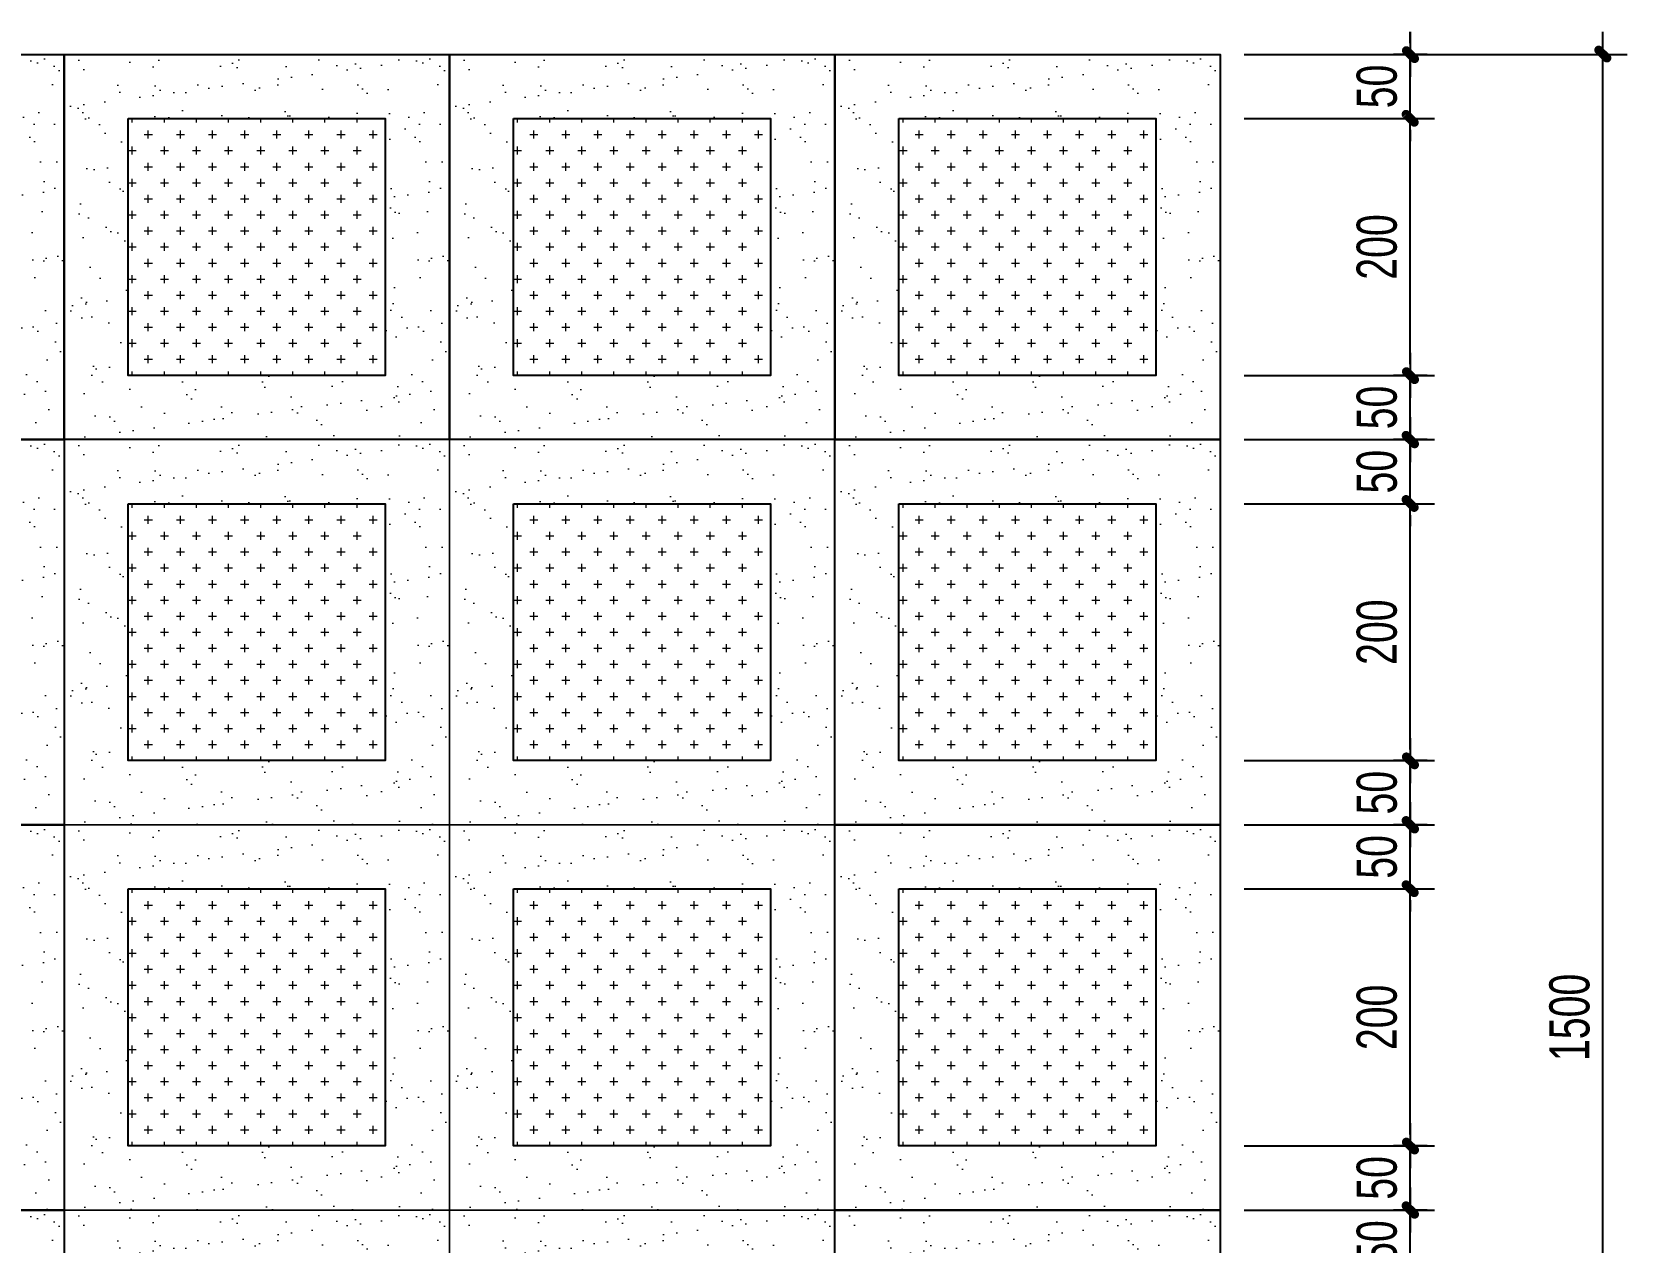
# Model space of a CAD drawing. Header units: inches. Extents: x 88947 to 296847, y 35049 to 161062.
# Drawn here: x 127101 to 129585, y 53581 to 55466 of the extents above; entities that cross this region are included whole.
import ezdxf

# ---------------------------------------------------------------- set-up
doc = ezdxf.new("R2010")
doc.units = ezdxf.units.IN
doc.header["$MEASUREMENT"] = 0
doc.header["$PDMODE"] = 1
for name, color, linetype, lineweight in [('A-Dims', 145, 'Continuous', 25), ('DIM', 7, 'Continuous', 25), ('HATCH', 8, 'Continuous', 5)]:
    doc.layers.add(name, color=color, linetype=linetype, lineweight=lineweight)
doc.layers.add('NOITHAT', color=34, linetype='Continuous')
doc.styles.add('VNI-HELVE-CONDENSE', font='VNARIAL.TTF', dxfattribs={"width": 0.7})
doc.dimstyles.new('TAS-25', dxfattribs={"dimscale": 25, "dimtxt": 2.5, "dimasz": 0.7, "dimexe": 1.5, "dimexo": 1.5, "dimgap": 0.8, "dimtad": 1, "dimdec": 0, "dimlfac": 0.5, "dimzin": 3, "dimdsep": 46, "dimtxsty": 'VNI-HELVE-CONDENSE', "dimblk": 'TICK', "dimcen": 2.5, "dimclrt": 71, "dimazin": 2, "dimtfac": 0.75, "dimtdec": 0, "dimtix": 1, "dimtmove": 2, "dimatfit": 2, "dimldrblk": 'TICK123', "dimfxl": 1.5, "dimtolj": 1, "dimtzin": 0, "dimarcsym": 0})

# ---------------------------------------------------------------- blocks, each defined once
blk = doc.blocks.new('TICK')
at = {"layer": 'A-Dims', "color": 1}
for p, q in [((0, 1.5), (0, -1.5)), ((-2, 0), (2, 0))]:
    blk.add_line(p, q, dxfattribs=at)
at = {"layer": 'A-Dims', "color": 1, "const_width": 0.788}
blk.add_lwpolyline([(-0.33, -0.35), (0.38, 0.38)], dxfattribs=at)
at = {"layer": 'A-Dims', "color": 1, "const_width": 0.394}
for points in [[(0.24, 0.52, -0.414214), (0.52, 0.52, -1)], [(0.52, 0.52, -0.414214), (0.52, 0.24, -1)], [(-0.47, -0.21, 0.414214), (-0.47, -0.49, 1)], [(-0.47, -0.49, 0.414214), (-0.19, -0.49, 1)]]:
    blk.add_lwpolyline(points, format="xyb", dxfattribs=at)
blk = doc.blocks.new('*D3406')
at = {"layer": 'Defpoints', "color": 0}
for p in [(128951.5, 53631.1), (129247.6, 53631.1), (128951.5, 53531.1)]:
    blk.add_point(p, dxfattribs=at)
at = {"layer": 'DIM', "color": 0, "lineweight": -2}
for p, q in [((129247.6, 53648.6), (129247.6, 53666.1)), ((128989, 53631.1), (129285.1, 53631.1)), ((129247.6, 53531.1), (129247.6, 53631.1)), ((128989, 53531.1), (129285.1, 53531.1)), ((129247.6, 53513.6), (129247.6, 53496.1))]:
    blk.add_line(p, q, dxfattribs=at)
at = {"layer": 'DIM', "color": 0, "lineweight": -2, "xscale": 17.5, "yscale": 17.5, "zscale": 17.5}
for p, rotation in [((129247.6, 53631.1), 270), ((129247.6, 53531.1), 90)]:
    blk.add_blockref('TICK', p, dxfattribs=dict(at, rotation=rotation))
at = {"layer": 'DIM', "color": 71, "insert": (129195.7, 53581.1), "char_height": 62.5, "attachment_point": 5, "rotation": 90, "style": 'VNI-HELVE-CONDENSE'}
blk.add_mtext('\\A1;50', dxfattribs=at)
blk = doc.blocks.new('TICK123')
at = {"layer": 'A-Dims', "color": 1}
blk.add_lwpolyline([(0.05, 0, 0, 0.84, 0), (-2.11, 0, 8.4, 8.4, 0)], format="xyseb", dxfattribs=at)
blk = doc.blocks.new('*D3407')
at = {"layer": 'Defpoints', "color": 0}
for p in [(128951.5, 53731.1), (129247.6, 53731.1), (128951.5, 53631.1)]:
    blk.add_point(p, dxfattribs=at)
at = {"layer": 'DIM', "color": 0, "lineweight": -2}
for p, q in [((129247.6, 53748.6), (129247.6, 53766.1)), ((128989, 53731.1), (129285.1, 53731.1)), ((129247.6, 53631.1), (129247.6, 53731.1)), ((128989, 53631.1), (129285.1, 53631.1)), ((129247.6, 53613.6), (129247.6, 53596.1))]:
    blk.add_line(p, q, dxfattribs=at)
at = {"layer": 'DIM', "color": 0, "lineweight": -2, "xscale": 17.5, "yscale": 17.5, "zscale": 17.5}
for p, rotation in [((129247.6, 53731.1), 270), ((129247.6, 53631.1), 90)]:
    blk.add_blockref('TICK', p, dxfattribs=dict(at, rotation=rotation))
at = {"layer": 'DIM', "color": 71, "insert": (129195.7, 53681.1), "char_height": 62.5, "attachment_point": 5, "rotation": 90, "style": 'VNI-HELVE-CONDENSE'}
blk.add_mtext('\\A1;50', dxfattribs=at)
blk = doc.blocks.new('*D3408')
at = {"layer": 'Defpoints', "color": 0}
for p in [(128951.5, 54131.1), (129247.6, 54131.1), (128951.5, 53731.1)]:
    blk.add_point(p, dxfattribs=at)
at = {"layer": 'DIM', "color": 0, "lineweight": -2}
for p, q in [((128989, 54131.1), (129285.1, 54131.1)), ((129247.6, 53748.6), (129247.6, 54113.6)), ((128989, 53731.1), (129285.1, 53731.1))]:
    blk.add_line(p, q, dxfattribs=at)
at = {"layer": 'DIM', "color": 0, "lineweight": -2, "xscale": 17.5, "yscale": 17.5, "zscale": 17.5}
for p, rotation in [((129247.6, 54131.1), 90), ((129247.6, 53731.1), 270)]:
    blk.add_blockref('TICK', p, dxfattribs=dict(at, rotation=rotation))
at = {"layer": 'DIM', "color": 71, "insert": (129195.7, 53931.1), "char_height": 62.5, "attachment_point": 5, "rotation": 90, "style": 'VNI-HELVE-CONDENSE'}
blk.add_mtext('\\A1;200', dxfattribs=at)
blk = doc.blocks.new('*D3409')
at = {"layer": 'Defpoints', "color": 0}
for p in [(128951.5, 54231.1), (129247.6, 54231.1), (128951.5, 54131.1)]:
    blk.add_point(p, dxfattribs=at)
at = {"layer": 'DIM', "color": 0, "lineweight": -2}
for p, q in [((129247.6, 54248.6), (129247.6, 54266.1)), ((128989, 54231.1), (129285.1, 54231.1)), ((129247.6, 54131.1), (129247.6, 54231.1)), ((128989, 54131.1), (129285.1, 54131.1)), ((129247.6, 54113.6), (129247.6, 54096.1))]:
    blk.add_line(p, q, dxfattribs=at)
at = {"layer": 'DIM', "color": 0, "lineweight": -2, "xscale": 17.5, "yscale": 17.5, "zscale": 17.5}
for p, rotation in [((129247.6, 54231.1), 270), ((129247.6, 54131.1), 90)]:
    blk.add_blockref('TICK', p, dxfattribs=dict(at, rotation=rotation))
at = {"layer": 'DIM', "color": 71, "insert": (129195.7, 54181.1), "char_height": 62.5, "attachment_point": 5, "rotation": 90, "style": 'VNI-HELVE-CONDENSE'}
blk.add_mtext('\\A1;50', dxfattribs=at)
blk = doc.blocks.new('*D3410')
at = {"layer": 'Defpoints', "color": 0}
for p in [(128951.5, 54931.1), (129247.6, 54931.1), (128951.5, 54831.1)]:
    blk.add_point(p, dxfattribs=at)
at = {"layer": 'DIM', "color": 0, "lineweight": -2}
for p, q in [((129247.6, 54948.6), (129247.6, 54966.1)), ((128989, 54931.1), (129285.1, 54931.1)), ((129247.6, 54831.1), (129247.6, 54931.1)), ((128989, 54831.1), (129285.1, 54831.1)), ((129247.6, 54813.6), (129247.6, 54796.1))]:
    blk.add_line(p, q, dxfattribs=at)
at = {"layer": 'DIM', "color": 0, "lineweight": -2, "xscale": 17.5, "yscale": 17.5, "zscale": 17.5}
for p, rotation in [((129247.6, 54931.1), 270), ((129247.6, 54831.1), 90)]:
    blk.add_blockref('TICK', p, dxfattribs=dict(at, rotation=rotation))
at = {"layer": 'DIM', "color": 71, "insert": (129195.7, 54881.1), "char_height": 62.5, "attachment_point": 5, "rotation": 90, "style": 'VNI-HELVE-CONDENSE'}
blk.add_mtext('\\A1;50', dxfattribs=at)
blk = doc.blocks.new('*D3411')
at = {"layer": 'Defpoints', "color": 0}
for p in [(128951.5, 55331.1), (129247.6, 55331.1), (128951.5, 54931.1)]:
    blk.add_point(p, dxfattribs=at)
at = {"layer": 'DIM', "color": 0, "lineweight": -2}
for p, q in [((128989, 55331.1), (129285.1, 55331.1)), ((129247.6, 54948.6), (129247.6, 55313.6)), ((128989, 54931.1), (129285.1, 54931.1))]:
    blk.add_line(p, q, dxfattribs=at)
at = {"layer": 'DIM', "color": 0, "lineweight": -2, "xscale": 17.5, "yscale": 17.5, "zscale": 17.5}
for p, rotation in [((129247.6, 55331.1), 90), ((129247.6, 54931.1), 270)]:
    blk.add_blockref('TICK', p, dxfattribs=dict(at, rotation=rotation))
at = {"layer": 'DIM', "color": 71, "insert": (129195.7, 55131.1), "char_height": 62.5, "attachment_point": 5, "rotation": 90, "style": 'VNI-HELVE-CONDENSE'}
blk.add_mtext('\\A1;200', dxfattribs=at)
blk = doc.blocks.new('*D3412')
at = {"layer": 'Defpoints', "color": 0}
for p in [(128951.5, 55431.1), (129247.6, 55431.1), (128951.5, 55331.1)]:
    blk.add_point(p, dxfattribs=at)
at = {"layer": 'DIM', "color": 0, "lineweight": -2}
for p, q in [((129247.6, 55448.6), (129247.6, 55466.1)), ((128989, 55431.1), (129285.1, 55431.1)), ((129247.6, 55331.1), (129247.6, 55431.1)), ((128989, 55331.1), (129285.1, 55331.1)), ((129247.6, 55313.6), (129247.6, 55296.1))]:
    blk.add_line(p, q, dxfattribs=at)
at = {"layer": 'DIM', "color": 0, "lineweight": -2, "xscale": 17.5, "yscale": 17.5, "zscale": 17.5}
for p, rotation in [((129247.6, 55431.1), 270), ((129247.6, 55331.1), 90)]:
    blk.add_blockref('TICK', p, dxfattribs=dict(at, rotation=rotation))
at = {"layer": 'DIM', "color": 71, "insert": (129195.7, 55381.1), "char_height": 62.5, "attachment_point": 5, "rotation": 90, "style": 'VNI-HELVE-CONDENSE'}
blk.add_mtext('\\A1;50', dxfattribs=at)
blk = doc.blocks.new('*D3413')
at = {"layer": 'Defpoints', "color": 0}
for p in [(128951.5, 55431.1), (129547.6, 55431.1), (128951.5, 52431.1)]:
    blk.add_point(p, dxfattribs=at)
at = {"layer": 'DIM', "color": 0, "lineweight": -2}
for p, q in [((128989, 55431.1), (129585.1, 55431.1)), ((129547.6, 52448.6), (129547.6, 55413.6)), ((128989, 52431.1), (129585.1, 52431.1))]:
    blk.add_line(p, q, dxfattribs=at)
at = {"layer": 'DIM', "color": 0, "lineweight": -2, "xscale": 17.5, "yscale": 17.5, "zscale": 17.5}
for p, rotation in [((129547.6, 55431.1), 90), ((129547.6, 52431.1), 270)]:
    blk.add_blockref('TICK', p, dxfattribs=dict(at, rotation=rotation))
at = {"layer": 'DIM', "color": 71, "insert": (129495.7, 53931.1), "char_height": 62.5, "attachment_point": 5, "rotation": 90, "style": 'VNI-HELVE-CONDENSE'}
blk.add_mtext('\\A1;1500', dxfattribs=at)
blk = doc.blocks.new('*D3358')
at = {"layer": 'Defpoints', "color": 0}
for p in [(128951.5, 54331.1), (129247.6, 54331.1), (128951.5, 54231.1)]:
    blk.add_point(p, dxfattribs=at)
at = {"layer": 'DIM', "color": 0, "lineweight": -2}
for p, q in [((129247.6, 54348.6), (129247.6, 54366.1)), ((128989, 54331.1), (129285.1, 54331.1)), ((129247.6, 54231.1), (129247.6, 54331.1)), ((128989, 54231.1), (129285.1, 54231.1)), ((129247.6, 54213.6), (129247.6, 54196.1))]:
    blk.add_line(p, q, dxfattribs=at)
at = {"layer": 'DIM', "color": 0, "lineweight": -2, "xscale": 17.5, "yscale": 17.5, "zscale": 17.5}
for p, rotation in [((129247.6, 54331.1), 270), ((129247.6, 54231.1), 90)]:
    blk.add_blockref('TICK', p, dxfattribs=dict(at, rotation=rotation))
at = {"layer": 'DIM', "color": 71, "insert": (129195.7, 54281.1), "char_height": 62.5, "attachment_point": 5, "rotation": 90, "style": 'VNI-HELVE-CONDENSE'}
blk.add_mtext('\\A1;50', dxfattribs=at)
blk = doc.blocks.new('*D3359')
at = {"layer": 'Defpoints', "color": 0}
for p in [(128951.5, 54731.1), (129247.6, 54731.1), (128951.5, 54331.1)]:
    blk.add_point(p, dxfattribs=at)
at = {"layer": 'DIM', "color": 0, "lineweight": -2}
for p, q in [((128989, 54731.1), (129285.1, 54731.1)), ((129247.6, 54348.6), (129247.6, 54713.6)), ((128989, 54331.1), (129285.1, 54331.1))]:
    blk.add_line(p, q, dxfattribs=at)
at = {"layer": 'DIM', "color": 0, "lineweight": -2, "xscale": 17.5, "yscale": 17.5, "zscale": 17.5}
for p, rotation in [((129247.6, 54731.1), 90), ((129247.6, 54331.1), 270)]:
    blk.add_blockref('TICK', p, dxfattribs=dict(at, rotation=rotation))
at = {"layer": 'DIM', "color": 71, "insert": (129195.7, 54531.1), "char_height": 62.5, "attachment_point": 5, "rotation": 90, "style": 'VNI-HELVE-CONDENSE'}
blk.add_mtext('\\A1;200', dxfattribs=at)
blk = doc.blocks.new('*D3360')
at = {"layer": 'Defpoints', "color": 0}
for p in [(128951.5, 54831.1), (129247.6, 54831.1), (128951.5, 54731.1)]:
    blk.add_point(p, dxfattribs=at)
at = {"layer": 'DIM', "color": 0, "lineweight": -2}
for p, q in [((129247.6, 54848.6), (129247.6, 54866.1)), ((128989, 54831.1), (129285.1, 54831.1)), ((129247.6, 54731.1), (129247.6, 54831.1)), ((128989, 54731.1), (129285.1, 54731.1)), ((129247.6, 54713.6), (129247.6, 54696.1))]:
    blk.add_line(p, q, dxfattribs=at)
at = {"layer": 'DIM', "color": 0, "lineweight": -2, "xscale": 17.5, "yscale": 17.5, "zscale": 17.5}
for p, rotation in [((129247.6, 54831.1), 270), ((129247.6, 54731.1), 90)]:
    blk.add_blockref('TICK', p, dxfattribs=dict(at, rotation=rotation))
at = {"layer": 'DIM', "color": 71, "insert": (129195.7, 54781.1), "char_height": 62.5, "attachment_point": 5, "rotation": 90, "style": 'VNI-HELVE-CONDENSE'}
blk.add_mtext('\\A1;50', dxfattribs=at)

msp = doc.modelspace()

# ---------------------------------------------------------------- hatches: boundary and pattern name
at = {"layer": 'HATCH'}
h = msp.add_hatch(dxfattribs=at)
h.set_pattern_fill('AR-SAND', color=256, scale=40, style=0)
h.set_pattern_definition([(37.5, (126551.474, 54831.09), (-2.5197, 77.073), [0, -60.8, 0, -68, 0, -65]), (7.5, (126551.47, 54831.09), (70.791, 112.886), [0, -32.8, 0, -54.8, 0, -21]), (327.5, (126502.274, 54831.09), (124.5657, 0.2264), [0, -20, 0, -72, 0, -94]), (317.5, (126502.27, 54831.09), (120.245, 35.107), [0, -10, 0, -47.2, 0, -54])])
h.paths.add_polyline_path([(127151.5, 55431.1), (126551.5, 55431.1), (126551.5, 54831.1), (127151.5, 54831.1)])
h.paths.add_polyline_path([(127051.5, 55331.1), (127051.5, 54931.1), (126651.5, 54931.1), (126651.5, 55331.1)], flags=16)
h = msp.add_hatch(dxfattribs=at)
h.set_pattern_fill('AR-SAND', color=256, scale=40, style=0)
h.set_pattern_definition([(37.5, (127151.474, 54831.09), (-2.5197, 77.073), [0, -60.8, 0, -68, 0, -65]), (7.5, (127151.47, 54831.09), (70.791, 112.886), [0, -32.8, 0, -54.8, 0, -21]), (327.5, (127102.274, 54831.09), (124.5657, 0.2264), [0, -20, 0, -72, 0, -94]), (317.5, (127102.27, 54831.09), (120.245, 35.107), [0, -10, 0, -47.2, 0, -54])])
h.paths.add_polyline_path([(127751.5, 55431.1), (127151.5, 55431.1), (127151.5, 54831.1), (127751.5, 54831.1)])
h.paths.add_polyline_path([(127651.5, 55331.1), (127651.5, 54931.1), (127251.5, 54931.1), (127251.5, 55331.1)], flags=16)
h = msp.add_hatch(dxfattribs=at)
h.set_pattern_fill('AR-SAND', color=256, scale=40, style=0)
h.set_pattern_definition([(37.5, (127751.474, 54831.09), (-2.5197, 77.073), [0, -60.8, 0, -68, 0, -65]), (7.5, (127751.47, 54831.09), (70.791, 112.886), [0, -32.8, 0, -54.8, 0, -21]), (327.5, (127702.274, 54831.09), (124.5657, 0.2264), [0, -20, 0, -72, 0, -94]), (317.5, (127702.27, 54831.09), (120.245, 35.107), [0, -10, 0, -47.2, 0, -54])])
h.paths.add_polyline_path([(128351.5, 55431.1), (127751.5, 55431.1), (127751.5, 54831.1), (128351.5, 54831.1)])
h.paths.add_polyline_path([(128251.5, 55331.1), (128251.5, 54931.1), (127851.5, 54931.1), (127851.5, 55331.1)], flags=16)
h = msp.add_hatch(dxfattribs=at)
h.set_pattern_fill('AR-SAND', color=256, scale=40, style=0)
h.set_pattern_definition([(37.5, (128351.474, 54831.09), (-2.5197, 77.073), [0, -60.8, 0, -68, 0, -65]), (7.5, (128351.47, 54831.09), (70.791, 112.886), [0, -32.8, 0, -54.8, 0, -21]), (327.5, (128302.274, 54831.09), (124.5657, 0.2264), [0, -20, 0, -72, 0, -94]), (317.5, (128302.27, 54831.09), (120.245, 35.107), [0, -10, 0, -47.2, 0, -54])])
h.paths.add_polyline_path([(128951.5, 55431.1), (128351.5, 55431.1), (128351.5, 54831.1), (128951.5, 54831.1)])
h.paths.add_polyline_path([(128851.5, 55331.1), (128851.5, 54931.1), (128451.5, 54931.1), (128451.5, 55331.1)], flags=16)
h = msp.add_hatch(dxfattribs=at)
h.set_pattern_fill('CROSS', color=256, scale=100, style=0)
h.set_pattern_definition([(0, (127251.474, 54931.09), (25, 25), [12.5, -37.5]), (90, (127257.724, 54924.84), (-25, 25), [12.5, -37.5])])
h.paths.add_polyline_path([(127251.5, 55331.1), (127651.5, 55331.1), (127651.5, 54931.1), (127251.5, 54931.1)])
h = msp.add_hatch(dxfattribs=at)
h.set_pattern_fill('CROSS', color=256, scale=100, style=0)
h.set_pattern_definition([(0, (127851.474, 54931.09), (25, 25), [12.5, -37.5]), (90, (127857.724, 54924.84), (-25, 25), [12.5, -37.5])])
h.paths.add_polyline_path([(127851.5, 55331.1), (128251.5, 55331.1), (128251.5, 54931.1), (127851.5, 54931.1)])
h = msp.add_hatch(dxfattribs=at)
h.set_pattern_fill('CROSS', color=256, scale=100, style=0)
h.set_pattern_definition([(0, (128451.474, 54931.09), (25, 25), [12.5, -37.5]), (90, (128457.724, 54924.84), (-25, 25), [12.5, -37.5])])
h.paths.add_polyline_path([(128451.5, 55331.1), (128851.5, 55331.1), (128851.5, 54931.1), (128451.5, 54931.1)])
h = msp.add_hatch(dxfattribs=at)
h.set_pattern_fill('AR-SAND', color=256, scale=40, style=0)
h.set_pattern_definition([(37.5, (126551.474, 54231.09), (-2.5197, 77.073), [0, -60.8, 0, -68, 0, -65]), (7.5, (126551.47, 54231.09), (70.791, 112.886), [0, -32.8, 0, -54.8, 0, -21]), (327.5, (126502.274, 54231.09), (124.5657, 0.2264), [0, -20, 0, -72, 0, -94]), (317.5, (126502.27, 54231.09), (120.245, 35.107), [0, -10, 0, -47.2, 0, -54])])
h.paths.add_polyline_path([(127151.5, 54831.1), (126551.5, 54831.1), (126551.5, 54231.1), (127151.5, 54231.1)])
h.paths.add_polyline_path([(127051.5, 54731.1), (127051.5, 54331.1), (126651.5, 54331.1), (126651.5, 54731.1)], flags=16)
h = msp.add_hatch(dxfattribs=at)
h.set_pattern_fill('AR-SAND', color=256, scale=40, style=0)
h.set_pattern_definition([(37.5, (127151.474, 54231.09), (-2.5197, 77.073), [0, -60.8, 0, -68, 0, -65]), (7.5, (127151.47, 54231.09), (70.791, 112.886), [0, -32.8, 0, -54.8, 0, -21]), (327.5, (127102.274, 54231.09), (124.5657, 0.2264), [0, -20, 0, -72, 0, -94]), (317.5, (127102.27, 54231.09), (120.245, 35.107), [0, -10, 0, -47.2, 0, -54])])
h.paths.add_polyline_path([(127751.5, 54831.1), (127151.5, 54831.1), (127151.5, 54231.1), (127751.5, 54231.1)])
h.paths.add_polyline_path([(127651.5, 54731.1), (127651.5, 54331.1), (127251.5, 54331.1), (127251.5, 54731.1)], flags=16)
h = msp.add_hatch(dxfattribs=at)
h.set_pattern_fill('AR-SAND', color=256, scale=40, style=0)
h.set_pattern_definition([(37.5, (127751.474, 54231.09), (-2.5197, 77.073), [0, -60.8, 0, -68, 0, -65]), (7.5, (127751.47, 54231.09), (70.791, 112.886), [0, -32.8, 0, -54.8, 0, -21]), (327.5, (127702.274, 54231.09), (124.5657, 0.2264), [0, -20, 0, -72, 0, -94]), (317.5, (127702.27, 54231.09), (120.245, 35.107), [0, -10, 0, -47.2, 0, -54])])
h.paths.add_polyline_path([(128351.5, 54831.1), (127751.5, 54831.1), (127751.5, 54231.1), (128351.5, 54231.1)])
h.paths.add_polyline_path([(128251.5, 54731.1), (128251.5, 54331.1), (127851.5, 54331.1), (127851.5, 54731.1)], flags=16)
h = msp.add_hatch(dxfattribs=at)
h.set_pattern_fill('AR-SAND', color=256, scale=40, style=0)
h.set_pattern_definition([(37.5, (128351.474, 54231.09), (-2.5197, 77.073), [0, -60.8, 0, -68, 0, -65]), (7.5, (128351.47, 54231.09), (70.791, 112.886), [0, -32.8, 0, -54.8, 0, -21]), (327.5, (128302.274, 54231.09), (124.5657, 0.2264), [0, -20, 0, -72, 0, -94]), (317.5, (128302.27, 54231.09), (120.245, 35.107), [0, -10, 0, -47.2, 0, -54])])
h.paths.add_polyline_path([(128951.5, 54831.1), (128351.5, 54831.1), (128351.5, 54231.1), (128951.5, 54231.1)])
h.paths.add_polyline_path([(128851.5, 54731.1), (128851.5, 54331.1), (128451.5, 54331.1), (128451.5, 54731.1)], flags=16)
h = msp.add_hatch(dxfattribs=at)
h.set_pattern_fill('CROSS', color=256, scale=100, style=0)
h.set_pattern_definition([(0, (127251.474, 54331.09), (25, 25), [12.5, -37.5]), (90, (127257.724, 54324.84), (-25, 25), [12.5, -37.5])])
h.paths.add_polyline_path([(127251.5, 54731.1), (127651.5, 54731.1), (127651.5, 54331.1), (127251.5, 54331.1)])
h = msp.add_hatch(dxfattribs=at)
h.set_pattern_fill('CROSS', color=256, scale=100, style=0)
h.set_pattern_definition([(0, (127851.474, 54331.09), (25, 25), [12.5, -37.5]), (90, (127857.724, 54324.84), (-25, 25), [12.5, -37.5])])
h.paths.add_polyline_path([(127851.5, 54731.1), (128251.5, 54731.1), (128251.5, 54331.1), (127851.5, 54331.1)])
h = msp.add_hatch(dxfattribs=at)
h.set_pattern_fill('CROSS', color=256, scale=100, style=0)
h.set_pattern_definition([(0, (128451.474, 54331.09), (25, 25), [12.5, -37.5]), (90, (128457.724, 54324.84), (-25, 25), [12.5, -37.5])])
h.paths.add_polyline_path([(128451.5, 54731.1), (128851.5, 54731.1), (128851.5, 54331.1), (128451.5, 54331.1)])
h = msp.add_hatch(dxfattribs=at)
h.set_pattern_fill('AR-SAND', color=256, scale=40, style=0)
h.set_pattern_definition([(37.5, (126551.474, 53631.09), (-2.5197, 77.073), [0, -60.8, 0, -68, 0, -65]), (7.5, (126551.47, 53631.09), (70.791, 112.886), [0, -32.8, 0, -54.8, 0, -21]), (327.5, (126502.274, 53631.09), (124.5657, 0.2264), [0, -20, 0, -72, 0, -94]), (317.5, (126502.27, 53631.09), (120.245, 35.107), [0, -10, 0, -47.2, 0, -54])])
h.paths.add_polyline_path([(127151.5, 54231.1), (126551.5, 54231.1), (126551.5, 53631.1), (127151.5, 53631.1)])
h.paths.add_polyline_path([(127051.5, 54131.1), (127051.5, 53731.1), (126651.5, 53731.1), (126651.5, 54131.1)], flags=16)
h = msp.add_hatch(dxfattribs=at)
h.set_pattern_fill('AR-SAND', color=256, scale=40, style=0)
h.set_pattern_definition([(37.5, (127151.474, 53631.09), (-2.5197, 77.073), [0, -60.8, 0, -68, 0, -65]), (7.5, (127151.47, 53631.09), (70.791, 112.886), [0, -32.8, 0, -54.8, 0, -21]), (327.5, (127102.274, 53631.09), (124.5657, 0.2264), [0, -20, 0, -72, 0, -94]), (317.5, (127102.27, 53631.09), (120.245, 35.107), [0, -10, 0, -47.2, 0, -54])])
h.paths.add_polyline_path([(127751.5, 54231.1), (127151.5, 54231.1), (127151.5, 53631.1), (127751.5, 53631.1)])
h.paths.add_polyline_path([(127651.5, 54131.1), (127651.5, 53731.1), (127251.5, 53731.1), (127251.5, 54131.1)], flags=16)
h = msp.add_hatch(dxfattribs=at)
h.set_pattern_fill('AR-SAND', color=256, scale=40, style=0)
h.set_pattern_definition([(37.5, (127751.474, 53631.09), (-2.5197, 77.073), [0, -60.8, 0, -68, 0, -65]), (7.5, (127751.47, 53631.09), (70.791, 112.886), [0, -32.8, 0, -54.8, 0, -21]), (327.5, (127702.274, 53631.09), (124.5657, 0.2264), [0, -20, 0, -72, 0, -94]), (317.5, (127702.27, 53631.09), (120.245, 35.107), [0, -10, 0, -47.2, 0, -54])])
h.paths.add_polyline_path([(128351.5, 54231.1), (127751.5, 54231.1), (127751.5, 53631.1), (128351.5, 53631.1)])
h.paths.add_polyline_path([(128251.5, 54131.1), (128251.5, 53731.1), (127851.5, 53731.1), (127851.5, 54131.1)], flags=16)
h = msp.add_hatch(dxfattribs=at)
h.set_pattern_fill('AR-SAND', color=256, scale=40, style=0)
h.set_pattern_definition([(37.5, (128351.474, 53631.09), (-2.5197, 77.073), [0, -60.8, 0, -68, 0, -65]), (7.5, (128351.47, 53631.09), (70.791, 112.886), [0, -32.8, 0, -54.8, 0, -21]), (327.5, (128302.274, 53631.09), (124.5657, 0.2264), [0, -20, 0, -72, 0, -94]), (317.5, (128302.27, 53631.09), (120.245, 35.107), [0, -10, 0, -47.2, 0, -54])])
h.paths.add_polyline_path([(128951.5, 54231.1), (128351.5, 54231.1), (128351.5, 53631.1), (128951.5, 53631.1)])
h.paths.add_polyline_path([(128851.5, 54131.1), (128851.5, 53731.1), (128451.5, 53731.1), (128451.5, 54131.1)], flags=16)
h = msp.add_hatch(dxfattribs=at)
h.set_pattern_fill('CROSS', color=256, scale=100, style=0)
h.set_pattern_definition([(0, (127251.474, 53731.09), (25, 25), [12.5, -37.5]), (90, (127257.724, 53724.84), (-25, 25), [12.5, -37.5])])
h.paths.add_polyline_path([(127251.5, 54131.1), (127651.5, 54131.1), (127651.5, 53731.1), (127251.5, 53731.1)])
h = msp.add_hatch(dxfattribs=at)
h.set_pattern_fill('CROSS', color=256, scale=100, style=0)
h.set_pattern_definition([(0, (127851.474, 53731.09), (25, 25), [12.5, -37.5]), (90, (127857.724, 53724.84), (-25, 25), [12.5, -37.5])])
h.paths.add_polyline_path([(127851.5, 54131.1), (128251.5, 54131.1), (128251.5, 53731.1), (127851.5, 53731.1)])
h = msp.add_hatch(dxfattribs=at)
h.set_pattern_fill('CROSS', color=256, scale=100, style=0)
h.set_pattern_definition([(0, (128451.474, 53731.09), (25, 25), [12.5, -37.5]), (90, (128457.724, 53724.84), (-25, 25), [12.5, -37.5])])
h.paths.add_polyline_path([(128451.5, 54131.1), (128851.5, 54131.1), (128851.5, 53731.1), (128451.5, 53731.1)])
h = msp.add_hatch(dxfattribs=at)
h.set_pattern_fill('AR-SAND', color=256, scale=40, style=0)
h.set_pattern_definition([(37.5, (126551.474, 53031.09), (-2.5197, 77.073), [0, -60.8, 0, -68, 0, -65]), (7.5, (126551.47, 53031.09), (70.791, 112.886), [0, -32.8, 0, -54.8, 0, -21]), (327.5, (126502.274, 53031.09), (124.5657, 0.2264), [0, -20, 0, -72, 0, -94]), (317.5, (126502.27, 53031.09), (120.245, 35.107), [0, -10, 0, -47.2, 0, -54])])
h.paths.add_polyline_path([(127151.5, 53631.1), (126551.5, 53631.1), (126551.5, 53031.1), (127151.5, 53031.1)])
h.paths.add_polyline_path([(127051.5, 53531.1), (127051.5, 53131.1), (126651.5, 53131.1), (126651.5, 53531.1)], flags=16)
h = msp.add_hatch(dxfattribs=at)
h.set_pattern_fill('AR-SAND', color=256, scale=40, style=0)
h.set_pattern_definition([(37.5, (127151.474, 53031.09), (-2.5197, 77.073), [0, -60.8, 0, -68, 0, -65]), (7.5, (127151.47, 53031.09), (70.791, 112.886), [0, -32.8, 0, -54.8, 0, -21]), (327.5, (127102.274, 53031.09), (124.5657, 0.2264), [0, -20, 0, -72, 0, -94]), (317.5, (127102.27, 53031.09), (120.245, 35.107), [0, -10, 0, -47.2, 0, -54])])
h.paths.add_polyline_path([(127751.5, 53631.1), (127151.5, 53631.1), (127151.5, 53031.1), (127751.5, 53031.1)])
h.paths.add_polyline_path([(127651.5, 53531.1), (127651.5, 53131.1), (127251.5, 53131.1), (127251.5, 53531.1)], flags=16)
h = msp.add_hatch(dxfattribs=at)
h.set_pattern_fill('AR-SAND', color=256, scale=40, style=0)
h.set_pattern_definition([(37.5, (127751.474, 53031.09), (-2.5197, 77.073), [0, -60.8, 0, -68, 0, -65]), (7.5, (127751.47, 53031.09), (70.791, 112.886), [0, -32.8, 0, -54.8, 0, -21]), (327.5, (127702.274, 53031.09), (124.5657, 0.2264), [0, -20, 0, -72, 0, -94]), (317.5, (127702.27, 53031.09), (120.245, 35.107), [0, -10, 0, -47.2, 0, -54])])
h.paths.add_polyline_path([(128351.5, 53631.1), (127751.5, 53631.1), (127751.5, 53031.1), (128351.5, 53031.1)])
h.paths.add_polyline_path([(128251.5, 53531.1), (128251.5, 53131.1), (127851.5, 53131.1), (127851.5, 53531.1)], flags=16)
h = msp.add_hatch(dxfattribs=at)
h.set_pattern_fill('AR-SAND', color=256, scale=40, style=0)
h.set_pattern_definition([(37.5, (128351.474, 53031.09), (-2.5197, 77.073), [0, -60.8, 0, -68, 0, -65]), (7.5, (128351.47, 53031.09), (70.791, 112.886), [0, -32.8, 0, -54.8, 0, -21]), (327.5, (128302.274, 53031.09), (124.5657, 0.2264), [0, -20, 0, -72, 0, -94]), (317.5, (128302.27, 53031.09), (120.245, 35.107), [0, -10, 0, -47.2, 0, -54])])
h.paths.add_polyline_path([(128951.5, 53631.1), (128351.5, 53631.1), (128351.5, 53031.1), (128951.5, 53031.1)])
h.paths.add_polyline_path([(128851.5, 53531.1), (128851.5, 53131.1), (128451.5, 53131.1), (128451.5, 53531.1)], flags=16)

# ---------------------------------------------------------------- linework, layer by layer
for points in [[(128951.5, 52431.1), (126551.5, 52431.1), (126551.5, 54831.1), (128951.5, 54831.1)], [(127151.5, 54831.1), (127751.5, 54831.1), (127751.5, 54231.1), (127151.5, 54231.1)], [(127751.5, 54831.1), (128351.5, 54831.1), (128351.5, 54231.1), (127751.5, 54231.1)], [(127151.5, 54231.1), (127751.5, 54231.1), (127751.5, 53631.1), (127151.5, 53631.1)], [(127751.5, 54231.1), (128351.5, 54231.1), (128351.5, 53631.1), (127751.5, 53631.1)], [(127151.5, 53631.1), (127751.5, 53631.1), (127751.5, 53031.1), (127151.5, 53031.1)], [(127751.5, 53631.1), (128351.5, 53631.1), (128351.5, 53031.1), (127751.5, 53031.1)]]:
    msp.add_lwpolyline(points, close=True, dxfattribs=at)
at = {"layer": 'NOITHAT'}
for points in [[(126551.5, 55431.1), (127151.5, 55431.1), (127151.5, 54831.1), (126551.5, 54831.1)], [(127151.5, 55431.1), (127751.5, 55431.1), (127751.5, 54831.1), (127151.5, 54831.1)], [(127751.5, 55431.1), (128351.5, 55431.1), (128351.5, 54831.1), (127751.5, 54831.1)], [(128351.5, 55431.1), (128951.5, 55431.1), (128951.5, 54831.1), (128351.5, 54831.1)], [(127251.5, 55331.1), (127651.5, 55331.1), (127651.5, 54931.1), (127251.5, 54931.1)], [(127851.5, 55331.1), (128251.5, 55331.1), (128251.5, 54931.1), (127851.5, 54931.1)], [(128451.5, 55331.1), (128851.5, 55331.1), (128851.5, 54931.1), (128451.5, 54931.1)], [(126551.5, 54831.1), (127151.5, 54831.1), (127151.5, 54231.1), (126551.5, 54231.1)], [(128351.5, 54831.1), (128951.5, 54831.1), (128951.5, 54231.1), (128351.5, 54231.1)], [(127251.5, 54731.1), (127651.5, 54731.1), (127651.5, 54331.1), (127251.5, 54331.1)], [(127851.5, 54731.1), (128251.5, 54731.1), (128251.5, 54331.1), (127851.5, 54331.1)], [(128451.5, 54731.1), (128851.5, 54731.1), (128851.5, 54331.1), (128451.5, 54331.1)], [(126551.5, 54231.1), (127151.5, 54231.1), (127151.5, 53631.1), (126551.5, 53631.1)], [(128351.5, 54231.1), (128951.5, 54231.1), (128951.5, 53631.1), (128351.5, 53631.1)], [(127251.5, 54131.1), (127651.5, 54131.1), (127651.5, 53731.1), (127251.5, 53731.1)], [(127851.5, 54131.1), (128251.5, 54131.1), (128251.5, 53731.1), (127851.5, 53731.1)], [(128451.5, 54131.1), (128851.5, 54131.1), (128851.5, 53731.1), (128451.5, 53731.1)], [(126551.5, 53631.1), (127151.5, 53631.1), (127151.5, 53031.1), (126551.5, 53031.1)], [(128351.5, 53631.1), (128951.5, 53631.1), (128951.5, 53031.1), (128351.5, 53031.1)]]:
    msp.add_lwpolyline(points, close=True, dxfattribs=at)

# ---------------------------------------------------------------- dimensions: what is measured, and where the dimension line sits
at = {"layer": 'DIM'}
for base, p1, p2, picture, middle in [((129247.6, 55431.1), (128951.5, 55331.1), (128951.5, 55431.1), '*D3412', (129195.7, 55381.1)), ((129547.6, 55431.1), (128951.5, 52431.1), (128951.5, 55431.1), '*D3413', (129495.7, 53931.1)), ((129247.6, 55331.1), (128951.5, 54931.1), (128951.5, 55331.1), '*D3411', (129195.7, 55131.1)), ((129247.6, 54931.1), (128951.5, 54831.1), (128951.5, 54931.1), '*D3410', (129195.7, 54881.1)), ((129247.6, 54831.1), (128951.5, 54731.1), (128951.5, 54831.1), '*D3360', (129195.7, 54781.1)), ((129247.6, 54731.1), (128951.5, 54331.1), (128951.5, 54731.1), '*D3359', (129195.7, 54531.1)), ((129247.6, 54331.1), (128951.5, 54231.1), (128951.5, 54331.1), '*D3358', (129195.7, 54281.1)), ((129247.6, 54231.1), (128951.5, 54131.1), (128951.5, 54231.1), '*D3409', (129195.7, 54181.1)), ((129247.6, 54131.1), (128951.5, 53731.1), (128951.5, 54131.1), '*D3408', (129195.7, 53931.1)), ((129247.6, 53731.1), (128951.5, 53631.1), (128951.5, 53731.1), '*D3407', (129195.7, 53681.1)), ((129247.6, 53631.1), (128951.5, 53531.1), (128951.5, 53631.1), '*D3406', (129195.7, 53581.1))]:
    dim = msp.add_linear_dim(base=base, p1=p1, p2=p2, angle=90, dimstyle='TAS-25', dxfattribs=at)
    dim.commit()
    dim.dimension.update_dxf_attribs({"geometry": picture, "text_midpoint": middle})

doc.saveas('drawing.dxf')
